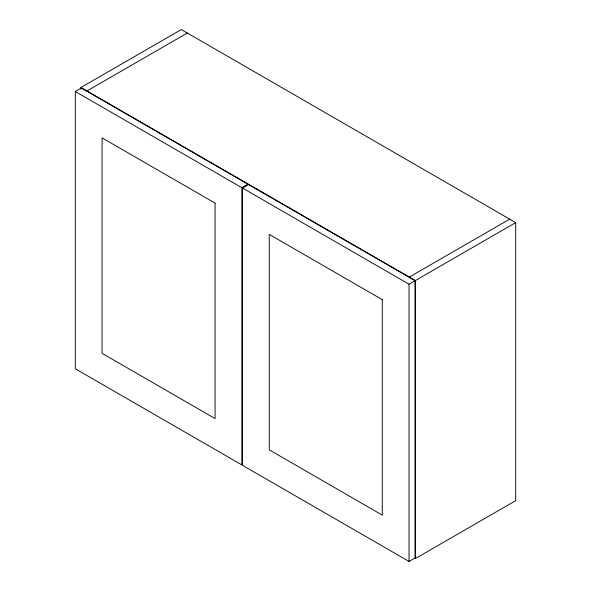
<?xml version="1.0" encoding="UTF-8"?>
<svg xmlns="http://www.w3.org/2000/svg" width="591" height="591" viewBox="0 0 591 591"><rect width="100%" height="100%" fill="white"/><g stroke="black" fill="none" stroke-linecap="round" stroke-linejoin="round"><path stroke-width="0.89" d="M80.982 87.468L181.304 29.55L515.707 222.615L515.707 500.636L415.384 558.554L415.384 280.533L80.982 87.468L80.982 89.307M75.293 91.524L81.314 88.052L247.851 184.193L241.83 187.672L75.293 91.524L75.293 368.769L241.83 464.918L241.83 187.672M87.003 90.948L187.317 33.022M242.495 188.056L248.516 184.584L415.052 280.725L415.052 557.978L409.031 561.45L242.495 465.302L242.495 188.056L409.031 284.205L415.052 280.725M409.364 277.061L509.686 219.143M415.384 280.533L515.707 222.615M409.031 284.205L409.031 561.45M215.08 203.119L102.051 137.858L102.051 353.322L215.08 418.583L215.08 203.119M382.281 299.652L269.252 234.391L269.252 449.854L382.281 515.116L382.281 299.652"/></g></svg>
